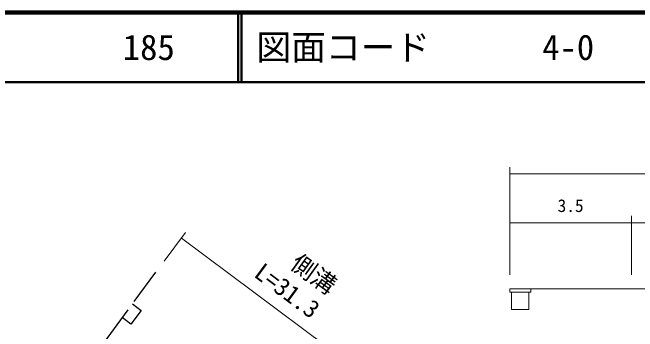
# Model space of a CAD drawing. Units: millimetres, scale not verified. Extents: x 40000 to 680000, y 20000 to 380000.
# Drawn here: x 85259 to 175242, y 334132 to 380000 of the extents above; entities that cross this region are included whole.
import ezdxf
from ezdxf.enums import TextEntityAlignment as Align

# ---------------------------------------------------------------- set-up
doc = ezdxf.new("R2010")
doc.units = ezdxf.units.MM
doc.header["$LTSCALE"] = 1000
doc.linetypes.add('DASHED', pattern=[7.5, 6, -1.5])
for name, color, linetype, lineweight in [('M-BGD', 7, 'Continuous', 25), ('M-STR-HTXT', 7, 'Continuous', 13), ('M-TTL', 2, 'Continuous', 140), ('M-TTL-LINE', 7, 'Continuous', 50)]:
    doc.layers.add(name, color=color, linetype=linetype, lineweight=lineweight)
doc.layers.add('M-TTL-TXT', color=7, linetype='Continuous')
doc.styles.add('ＭＳ ゴシック', font='')
doc.styles.get('ＭＳ ゴシック').set_extended_font_data('MS Gothic')

msp = doc.modelspace()

# ---------------------------------------------------------------- linework, layer by layer
at = {"layer": 'M-BGD', "linetype": 'DASHED'}
for p, q in [((89419, 320363), (105897, 342643)), ((102540, 338130), (103769, 337156)), ((103769, 337156), (102286, 335187)), ((102286, 335187), (101058, 336137))]:
    msp.add_line(p, q, dxfattribs=at)
at = {"layer": 'M-STR-HTXT'}
for p, q in [((156862, 342280), (156862, 357780)), ((156862, 356780), (246862, 356780)), ((174362, 342280), (174362, 350761)), ((156862, 349761), (174362, 349761)), ((174362, 349761), (181862, 349761)), ((107092, 344247), (110168, 348375)), ((109570, 347573), (136437, 327555)), ((156862, 340280), (156862, 339780)), ((156862, 340280), (246862, 340280)), ((159862, 340280), (159862, 339780)), ((156862, 339780), (159862, 339780)), ((157112, 339780), (157112, 337280)), ((159612, 339780), (159612, 337280)), ((157112, 337280), (159612, 337280))]:
    msp.add_line(p, q, dxfattribs=at)
at = {"layer": 'M-TTL'}
msp.add_line((680000, 380000), (40000, 380000), dxfattribs=at)
at = {"layer": 'M-TTL-LINE'}
for p, q in [((117750, 380000), (117750, 370000)), ((118250, 380000), (118250, 370000)), ((40000, 370000), (680000, 370000))]:
    msp.add_line(p, q, dxfattribs=at)

# ---------------------------------------------------------------- texts
at = {"layer": 'M-STR-HTXT', "style": 'ＭＳ ゴシック'}
msp.add_text('3.5', height=1833, dxfattribs=at).set_placement((165612, 350761), align=Align.BOTTOM_CENTER)
msp.add_text('側溝', height=2566, rotation=324.273, dxfattribs=at).set_placement((124612, 342777), align=Align.BOTTOM_LEFT)
msp.add_text('L=31.3', height=2566, rotation=323.31, dxfattribs=at).set_placement((123601, 338366), align=Align.BOTTOM_CENTER)
at = {"layer": 'M-TTL-TXT', "style": 'ＭＳ ゴシック'}
for s, p in [('図面コード', (120380, 375000)), ('185', (101142, 375000)), ('4-0', (161521, 375000))]:
    msp.add_text(s, height=3666, dxfattribs=at).set_placement(p, align=Align.MIDDLE_LEFT)

doc.saveas('drawing.dxf')
